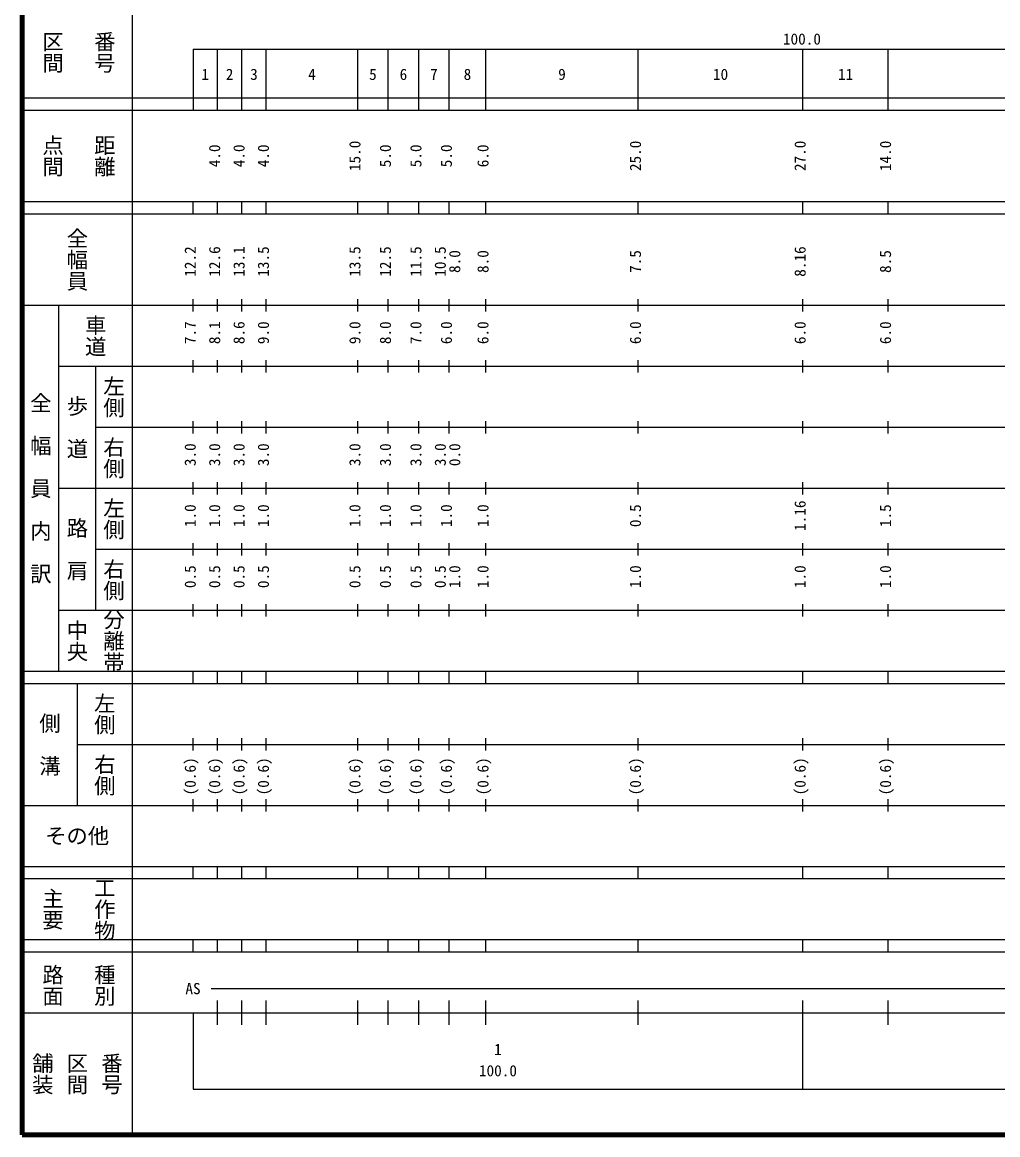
# Model space of a CAD drawing. Units: millimetres on the paper, enlarged 1000 times. Extents: x 40000 to 680000, y 20000 to 380000.
# Drawn here: x 40000 to 199950, y 20000 to 202409 of the extents above; entities that cross this region are included whole.
import ezdxf
from ezdxf.enums import TextEntityAlignment as Align

# ---------------------------------------------------------------- set-up
doc = ezdxf.new("R2010")
doc.units = ezdxf.units.MM
doc.header["$LTSCALE"] = 1000
doc.layers.add('M-TTL', color=2, linetype='Continuous', lineweight=140)
doc.layers.add('M-TTL-BAND', color=7, linetype='Continuous', lineweight=25)
doc.styles.add('@ＭＳ ゴシック', font='')
doc.styles.add('ＭＳ ゴシック', font='')
doc.styles.get('@ＭＳ ゴシック').set_extended_font_data('@MS Gothic')
doc.styles.get('ＭＳ ゴシック').set_extended_font_data('MS Gothic')

msp = doc.modelspace()

# ---------------------------------------------------------------- linework, layer by layer
at = {"layer": 'M-TTL'}
for p, q in [((40000, 380000), (40000, 20000)), ((40000, 20000), (680000, 20000))]:
    msp.add_line(p, q, dxfattribs=at)
at = {"layer": 'M-TTL-BAND'}
for p, q in [((58000, 370000), (58000, 20000)), ((68000, 198000), (579000, 198000)), ((68000, 198000), (68000, 188000)), ((72000, 188000), (72000, 198000)), ((76000, 188000), (76000, 198000)), ((80000, 188000), (80000, 198000)), ((95000, 188000), (95000, 198000)), ((100000, 188000), (100000, 198000)), ((105000, 188000), (105000, 198000)), ((110000, 188000), (110000, 198000)), ((116000, 188000), (116000, 198000)), ((141000, 188000), (141000, 198000)), ((168000, 188000), (168000, 198000)), ((182000, 188000), (182000, 198000)), ((40000, 190000), (579000, 190000)), ((40000, 188000), (579000, 188000)), ((40000, 173000), (579000, 173000)), ((68000, 171000), (68000, 173000)), ((72000, 171000), (72000, 173000)), ((76000, 171000), (76000, 173000)), ((80000, 171000), (80000, 173000)), ((95000, 171000), (95000, 173000)), ((100000, 171000), (100000, 173000)), ((105000, 171000), (105000, 173000)), ((110000, 171000), (110000, 173000)), ((116000, 171000), (116000, 173000)), ((141000, 171000), (141000, 173000)), ((168000, 171000), (168000, 173000)), ((182000, 171000), (182000, 173000)), ((40000, 171000), (579000, 171000)), ((68000, 155000), (68000, 157000)), ((72000, 155000), (72000, 157000)), ((76000, 155000), (76000, 157000)), ((80000, 155000), (80000, 157000)), ((95000, 155000), (95000, 157000)), ((100000, 155000), (100000, 157000)), ((105000, 155000), (105000, 157000)), ((110000, 155000), (110000, 157000)), ((116000, 155000), (116000, 157000)), ((141000, 155000), (141000, 157000)), ((168000, 155000), (168000, 157000)), ((182000, 155000), (182000, 157000)), ((40000, 156000), (579000, 156000)), ((46000, 96000), (46000, 156000)), ((46000, 146000), (579000, 146000)), ((52000, 146000), (52000, 106000)), ((68000, 145000), (68000, 147000)), ((72000, 145000), (72000, 147000)), ((76000, 145000), (76000, 147000)), ((80000, 145000), (80000, 147000)), ((95000, 145000), (95000, 147000)), ((100000, 145000), (100000, 147000)), ((105000, 145000), (105000, 147000)), ((110000, 145000), (110000, 147000)), ((116000, 145000), (116000, 147000)), ((141000, 145000), (141000, 147000)), ((168000, 145000), (168000, 147000)), ((182000, 145000), (182000, 147000)), ((68000, 135000), (68000, 137000)), ((72000, 135000), (72000, 137000)), ((76000, 135000), (76000, 137000)), ((80000, 135000), (80000, 137000)), ((95000, 135000), (95000, 137000)), ((100000, 135000), (100000, 137000)), ((105000, 135000), (105000, 137000)), ((110000, 135000), (110000, 137000)), ((116000, 135000), (116000, 137000)), ((141000, 135000), (141000, 137000)), ((168000, 135000), (168000, 137000)), ((182000, 135000), (182000, 137000)), ((52000, 136000), (579000, 136000)), ((46000, 126000), (579000, 126000)), ((68000, 125000), (68000, 127000)), ((72000, 125000), (72000, 127000)), ((76000, 125000), (76000, 127000)), ((80000, 125000), (80000, 127000)), ((95000, 125000), (95000, 127000)), ((100000, 125000), (100000, 127000)), ((105000, 125000), (105000, 127000)), ((110000, 125000), (110000, 127000)), ((116000, 125000), (116000, 127000)), ((141000, 125000), (141000, 127000)), ((168000, 125000), (168000, 127000)), ((182000, 125000), (182000, 127000)), ((68000, 115000), (68000, 117000)), ((72000, 115000), (72000, 117000)), ((76000, 115000), (76000, 117000)), ((80000, 115000), (80000, 117000)), ((95000, 115000), (95000, 117000)), ((100000, 115000), (100000, 117000)), ((105000, 115000), (105000, 117000)), ((110000, 115000), (110000, 117000)), ((116000, 115000), (116000, 117000)), ((141000, 115000), (141000, 117000)), ((168000, 115000), (168000, 117000)), ((182000, 115000), (182000, 117000)), ((52000, 116000), (579000, 116000)), ((46000, 106000), (579000, 106000)), ((68000, 105000), (68000, 107000)), ((72000, 105000), (72000, 107000)), ((76000, 105000), (76000, 107000)), ((80000, 105000), (80000, 107000)), ((95000, 105000), (95000, 107000)), ((100000, 105000), (100000, 107000)), ((105000, 105000), (105000, 107000)), ((110000, 105000), (110000, 107000)), ((116000, 105000), (116000, 107000)), ((141000, 105000), (141000, 107000)), ((168000, 105000), (168000, 107000)), ((182000, 105000), (182000, 107000)), ((40000, 96000), (579000, 96000)), ((68000, 94000), (68000, 96000)), ((72000, 94000), (72000, 96000)), ((76000, 94000), (76000, 96000)), ((80000, 94000), (80000, 96000)), ((95000, 94000), (95000, 96000)), ((100000, 94000), (100000, 96000)), ((105000, 94000), (105000, 96000)), ((110000, 94000), (110000, 96000)), ((116000, 94000), (116000, 96000)), ((141000, 94000), (141000, 96000)), ((168000, 94000), (168000, 96000)), ((182000, 94000), (182000, 96000)), ((40000, 94000), (579000, 94000)), ((49000, 94000), (49000, 74000)), ((49000, 84000), (579000, 84000)), ((68000, 83000), (68000, 85000)), ((72000, 83000), (72000, 85000)), ((76000, 83000), (76000, 85000)), ((80000, 83000), (80000, 85000)), ((95000, 83000), (95000, 85000)), ((100000, 83000), (100000, 85000)), ((105000, 83000), (105000, 85000)), ((110000, 83000), (110000, 85000)), ((116000, 83000), (116000, 85000)), ((141000, 83000), (141000, 85000)), ((168000, 83000), (168000, 85000)), ((182000, 83000), (182000, 85000)), ((68000, 73000), (68000, 75000)), ((72000, 73000), (72000, 75000)), ((76000, 73000), (76000, 75000)), ((80000, 73000), (80000, 75000)), ((95000, 73000), (95000, 75000)), ((100000, 73000), (100000, 75000)), ((105000, 73000), (105000, 75000)), ((110000, 73000), (110000, 75000)), ((116000, 73000), (116000, 75000)), ((141000, 73000), (141000, 75000)), ((168000, 73000), (168000, 75000)), ((182000, 73000), (182000, 75000)), ((40000, 74000), (579000, 74000)), ((40000, 64000), (579000, 64000)), ((68000, 62000), (68000, 64000)), ((72000, 62000), (72000, 64000)), ((76000, 62000), (76000, 64000)), ((80000, 62000), (80000, 64000)), ((95000, 62000), (95000, 64000)), ((100000, 62000), (100000, 64000)), ((105000, 62000), (105000, 64000)), ((110000, 62000), (110000, 64000)), ((116000, 62000), (116000, 64000)), ((141000, 62000), (141000, 64000)), ((168000, 62000), (168000, 64000)), ((182000, 62000), (182000, 64000)), ((40000, 62000), (579000, 62000)), ((40000, 52000), (579000, 52000)), ((68000, 50000), (68000, 52000)), ((72000, 50000), (72000, 52000)), ((76000, 50000), (76000, 52000)), ((80000, 50000), (80000, 52000)), ((95000, 50000), (95000, 52000)), ((100000, 50000), (100000, 52000)), ((105000, 50000), (105000, 52000)), ((110000, 50000), (110000, 52000)), ((116000, 50000), (116000, 52000)), ((141000, 50000), (141000, 52000)), ((168000, 50000), (168000, 52000)), ((182000, 50000), (182000, 52000)), ((40000, 50000), (579000, 50000)), ((71000, 44000), (565000, 44000)), ((72000, 38000), (72000, 42000)), ((76000, 38000), (76000, 42000)), ((80000, 38000), (80000, 42000)), ((95000, 38000), (95000, 42000)), ((100000, 38000), (100000, 42000)), ((105000, 38000), (105000, 42000)), ((110000, 38000), (110000, 42000)), ((116000, 38000), (116000, 42000)), ((141000, 38000), (141000, 42000)), ((168000, 27500), (168000, 42000)), ((182000, 38000), (182000, 42000)), ((40000, 40000), (579000, 40000)), ((68000, 40000), (68000, 27500)), ((68000, 27500), (579000, 27500))]:
    msp.add_line(p, q, dxfattribs=at)

# ---------------------------------------------------------------- texts
at = {"layer": 'M-TTL-BAND', "style": '@ＭＳ ゴシック'}
for s, p in [('番号', (53500, 197500)), ('区間', (45000, 197500)), ('点間', (45000, 180500)), ('距離', (53500, 180500)), ('全幅員', (49000, 163500)), ('車道', (52000, 151000)), ('左側', (55000, 141000)), ('全\u3000幅\u3000員\u3000内\u3000訳', (43000, 126000)), ('歩\u3000道', (49000, 136000)), ('右側', (55000, 131000)), ('左側', (55000, 121000)), ('路\u3000肩', (49000, 116000)), ('右側', (55000, 111000)), ('分離帯', (55000, 101000)), ('中央', (49000, 101000)), ('左側', (53500, 89000)), ('側\u3000溝', (44500, 84000)), ('右側', (53500, 79000)), ('主要', (45000, 57000)), ('工作物', (53500, 57000)), ('路面', (45000, 44500)), ('種別', (53500, 44500)), ('舗装', (43333, 30000)), ('区間', (49000, 30000)), ('番号', (54667, 30000))]:
    msp.add_text(s, height=2566, rotation=270, dxfattribs=at).set_placement(p, align=Align.MIDDLE_CENTER)
at = {"layer": 'M-TTL-BAND', "style": 'ＭＳ ゴシック'}
for s, p in [('100.0', (167844, 198195)), ('1', (70000, 192405)), ('2', (74000, 192405)), ('3', (78000, 192405)), ('4', (87500, 192405)), ('5', (97500, 192405)), ('6', (102500, 192405)), ('7', (107500, 192405)), ('8', (113000, 192405)), ('9', (128500, 192405)), ('10', (154500, 192405)), ('11', (175000, 192405)), ('AS', (68000, 42500)), ('1', (118000, 32523)), ('100.0', (118000, 29033))]:
    msp.add_text(s, height=1833, dxfattribs=at).set_placement(p, align=Align.BOTTOM_CENTER)
for s, p in [('15.0', (96000, 180500)), ('25.0', (142000, 180500)), ('27.0', (169000, 180500)), ('14.0', (183000, 180500)), ('4.0', (73000, 180500)), ('4.0', (77000, 180500)), ('4.0', (81000, 180500)), ('5.0', (101000, 180500)), ('5.0', (106000, 180500)), ('5.0', (111000, 180500)), ('6.0', (117000, 180500)), ('12.2', (69000, 163174)), ('12.6', (73000, 163174)), ('13.1', (77000, 163174)), ('13.5', (81000, 163174)), ('13.5', (96000, 163174)), ('12.5', (101000, 163174)), ('11.5', (106000, 163174)), ('10.5', (110000, 163174)), ('8.0', (112370, 163174)), ('8.0', (117000, 163174)), ('7.5', (142000, 163174)), ('8.16', (169000, 163174)), ('8.5', (183000, 163174)), ('7.7', (69000, 151500)), ('8.1', (73000, 151500)), ('8.6', (77000, 151500)), ('9.0', (81000, 151500)), ('9.0', (96000, 151500)), ('8.0', (101000, 151500)), ('7.0', (106000, 151500)), ('6.0', (111000, 151500)), ('6.0', (117000, 151500)), ('6.0', (142000, 151500)), ('6.0', (169000, 151500)), ('6.0', (183000, 151500)), ('3.0', (69000, 131500)), ('3.0', (73000, 131500)), ('3.0', (77000, 131500)), ('3.0', (81000, 131500)), ('3.0', (96000, 131500)), ('3.0', (101000, 131500)), ('3.0', (106000, 131500)), ('3.0', (110000, 131500)), ('0.0', (112370, 131500)), ('1.0', (69000, 121500)), ('1.0', (73000, 121500)), ('1.0', (77000, 121500)), ('1.0', (81000, 121500)), ('1.0', (96000, 121500)), ('1.0', (101000, 121500)), ('1.0', (106000, 121500)), ('1.0', (111000, 121500)), ('1.0', (117000, 121500)), ('0.5', (142000, 121500)), ('1.16', (169000, 121500)), ('1.5', (183000, 121500)), ('0.5', (69000, 111500)), ('0.5', (73000, 111500)), ('0.5', (77000, 111500)), ('0.5', (81000, 111500)), ('0.5', (96000, 111500)), ('0.5', (101000, 111500)), ('0.5', (106000, 111500)), ('0.5', (110000, 111500)), ('1.0', (112370, 111500)), ('1.0', (117000, 111500)), ('1.0', (142000, 111500)), ('1.0', (169000, 111500)), ('1.0', (183000, 111500)), ('(0.6)', (69000, 78764)), ('(0.6)', (73000, 78764)), ('(0.6)', (77000, 78764)), ('(0.6)', (81000, 78764)), ('(0.6)', (96000, 78764)), ('(0.6)', (101000, 78764)), ('(0.6)', (106000, 78764)), ('(0.6)', (111000, 78764)), ('(0.6)', (117000, 78764)), ('(0.6)', (142000, 78764)), ('(0.6)', (169000, 78764)), ('(0.6)', (183000, 78764))]:
    msp.add_text(s, height=1833, rotation=90, dxfattribs=at).set_placement(p, align=Align.BOTTOM_CENTER)
msp.add_text('その他', height=2566, dxfattribs=at).set_placement((49000, 69000), align=Align.MIDDLE_CENTER)

doc.saveas('drawing.dxf')
